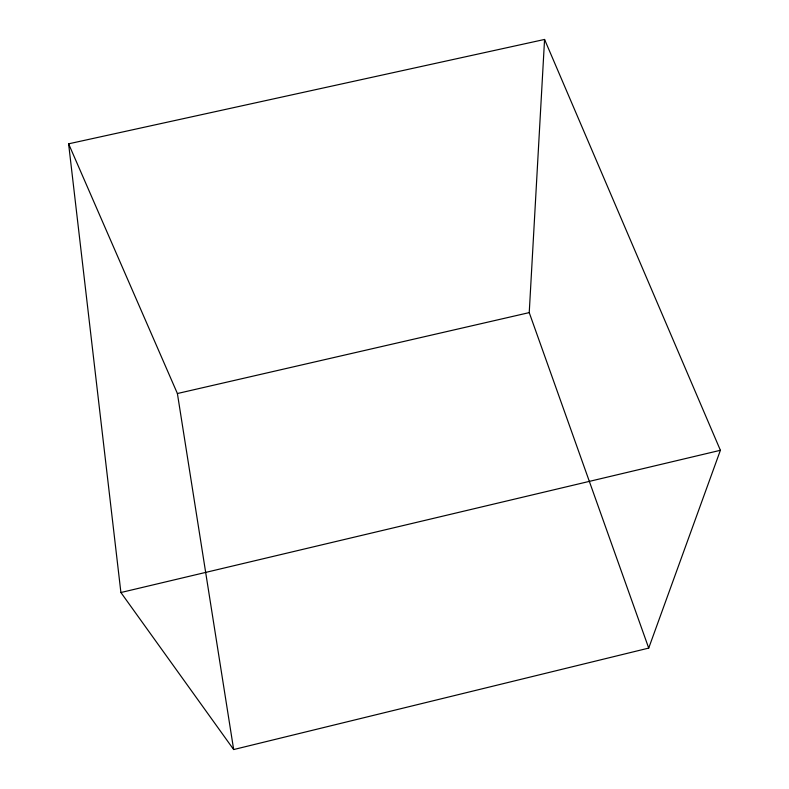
<?xml version="1.0" encoding="UTF-8"?>
<svg xmlns="http://www.w3.org/2000/svg" width="789" height="789" viewBox="0 0 789 789"><rect width="100%" height="100%" fill="white"/><g stroke="black" fill="none" stroke-linecap="round" stroke-linejoin="round"><path stroke-width="1.18" d="M648.716 648.094L529.232 312.612L544.568 39.45L68.604 143.825L120.904 592.519L233.662 749.55L648.716 648.094L720.396 450.292L544.568 39.45M120.904 592.519L720.396 450.292M68.604 143.825L177.397 393.524L529.232 312.612M177.397 393.524L233.662 749.55"/></g></svg>
